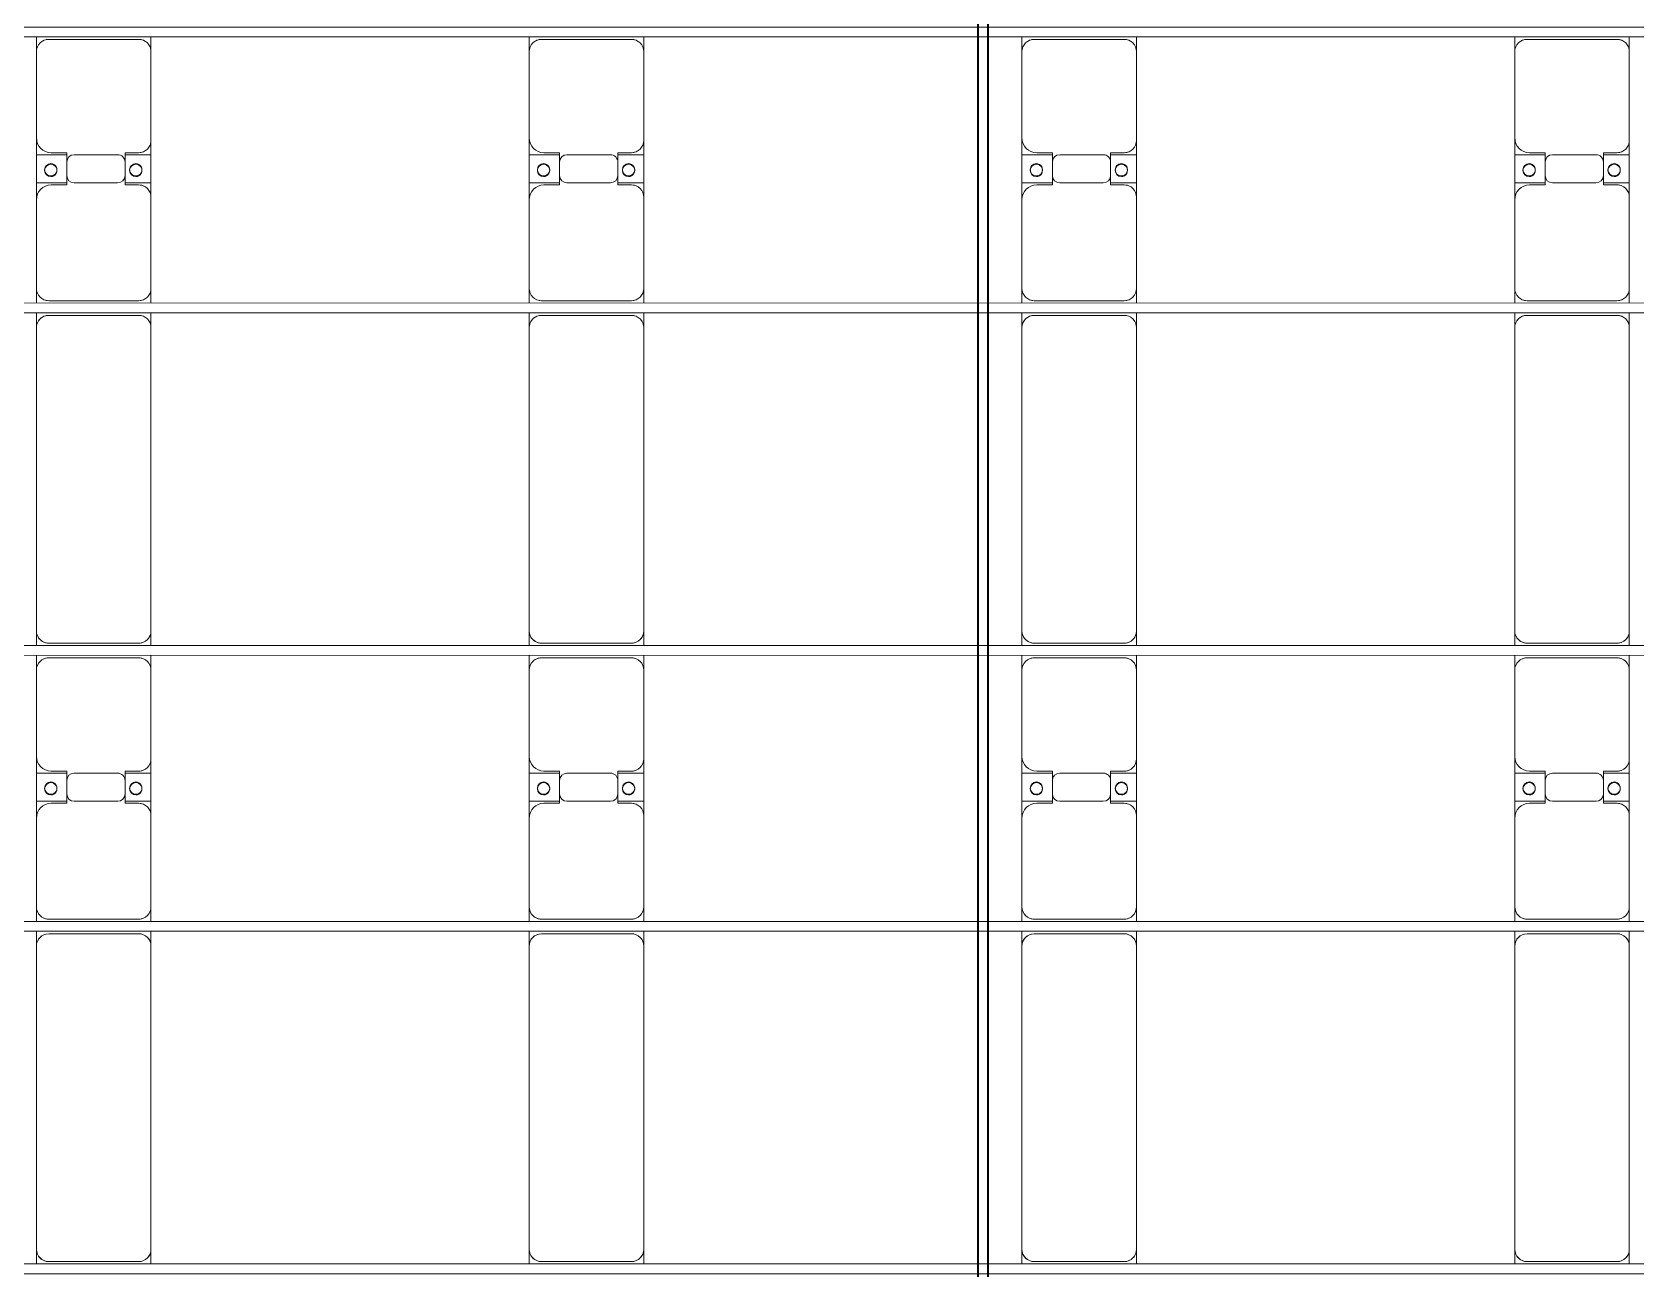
# Model space of a CAD drawing. Header units: millimetres. Extents: x -201615 to 10595, y 61217 to 115919.
# Drawn here: x -120134 to -113625, y 97802 to 102822 of the extents above; entities that cross this region are included whole.
import ezdxf

# ---------------------------------------------------------------- set-up
doc = ezdxf.new("R2010")
doc.units = ezdxf.units.MM
doc.layers.add('A-GENM', color=13, linetype='Continuous', lineweight=9)
doc.layers.add('S-BEAM', color=12, linetype='Continuous', lineweight=9)

# ---------------------------------------------------------------- blocks, each defined once
blk = doc.blocks.new('Dai phao do pin - DẢI PHAO ĐỠ PIN-V13-BỐ TRÍ KHUNG KẾT CẤU BÈ PIN 03')
at = {"layer": 'A-GENM', "color": 7}
for p, q in [((24420.3, 241.6), (24479.7, 241.6)), ((25710.3, 241.6), (24479.7, 241.6)), ((25710.3, 241.6), (25770.3, 241.6)), ((25810.3, 241.6), (25869.7, 241.6)), ((26229.7, 241.6), (25869.7, 241.6)), ((26229.7, 241.6), (26412.2, 241.6)), ((26297.8, 241.6), (26480.3, 241.6)), ((26297.8, 118.2), (26297.8, 241.6)), ((26412.2, 241.6), (26412.2, 118.2)), ((26830.3, 241.6), (26480.3, 241.6)), ((26830.3, 241.6), (26890.3, 241.6)), ((26930.3, 241.6), (26989.7, 241.6)), ((28220.3, 241.6), (26989.7, 241.6)), ((28220.3, 241.6), (28280.3, 241.6)), ((28320.3, 241.6), (28379.7, 241.6)), ((28739.7, 241.6), (28379.7, 241.6)), ((28739.7, 241.6), (28922.2, 241.6)), ((28807.8, 241.6), (28990.3, 241.6)), ((28807.8, 118.2), (28807.8, 241.6)), ((28922.2, 241.6), (28922.2, 118.2)), ((29340.3, 241.6), (28990.3, 241.6)), ((29340.3, 241.6), (29400.3, 241.6)), ((24429.7, 191.6), (24429.7, -173.4)), ((25760.3, -173.4), (25760.3, 191.6)), ((25819.7, 191.6), (25819.7, -173.4)), ((26289.7, 118.2), (26289.7, 181.6)), ((26420.3, 181.6), (26420.3, 118.2)), ((26880.3, -173.4), (26880.3, 191.6)), ((26939.7, 191.6), (26939.7, -173.4)), ((28270.3, -173.4), (28270.3, 191.6)), ((28329.7, 191.6), (28329.7, -173.4)), ((28799.7, 118.2), (28799.7, 181.6)), ((28930.3, 181.6), (28930.3, 118.2)), ((29390.3, -173.4), (29390.3, 191.6)), ((26382.2, 118.2), (26289.7, 118.2)), ((26297.8, 88.2), (26297.8, -88.2)), ((26420.3, 118.2), (26327.8, 118.2)), ((26412.2, -88.2), (26412.2, 88.2)), ((28892.2, 118.2), (28799.7, 118.2)), ((28807.8, 88.2), (28807.8, -88.2)), ((28930.3, 118.2), (28837.8, 118.2)), ((28922.2, -88.2), (28922.2, 88.2)), ((26289.7, -173.4), (26289.7, -118.2)), ((26289.7, -118.2), (26382.2, -118.2)), ((26297.8, -223.4), (26297.8, -118.2)), ((26327.8, -118.2), (26420.3, -118.2)), ((26412.2, -118.2), (26412.2, -223.4)), ((26420.3, -118.2), (26420.3, -173.4)), ((28799.7, -173.4), (28799.7, -118.2)), ((28799.7, -118.2), (28892.2, -118.2)), ((28807.8, -223.4), (28807.8, -118.2)), ((28837.8, -118.2), (28930.3, -118.2)), ((28922.2, -118.2), (28922.2, -223.4)), ((28930.3, -118.2), (28930.3, -173.4)), ((24479.7, -223.4), (24420.3, -223.4)), ((24479.7, -223.4), (25710.3, -223.4)), ((25770.3, -223.4), (25710.3, -223.4)), ((25869.7, -223.4), (25810.3, -223.4)), ((25869.7, -223.4), (26239.7, -223.4)), ((26412.2, -223.4), (26239.7, -223.4)), ((26470.3, -223.4), (26297.8, -223.4)), ((26470.3, -223.4), (26830.3, -223.4)), ((26890.3, -223.4), (26830.3, -223.4)), ((26989.7, -223.4), (26930.3, -223.4)), ((26989.7, -223.4), (28220.3, -223.4)), ((28280.3, -223.4), (28220.3, -223.4)), ((28379.7, -223.4), (28320.3, -223.4)), ((28379.7, -223.4), (28749.7, -223.4)), ((28922.2, -223.4), (28749.7, -223.4)), ((28980.3, -223.4), (28807.8, -223.4)), ((28980.3, -223.4), (29340.3, -223.4)), ((29400.3, -223.4), (29340.3, -223.4))]:
    blk.add_line(p, q, dxfattribs=at)
for centre, radius, start, end in [((24479.7, 191.6), 50, 90, 180), ((24479.7, 191.6), 50, 120, 180), ((25710.3, 191.6), 50, 0, 90), ((25710.3, 191.6), 50, 15, 75), ((25869.7, 191.6), 50, 90, 180), ((25869.7, 191.6), 50, 150, 180), ((26229.7, 181.6), 60, 360, 90), ((26348.6, 183.2), 25, 0, 180), ((26351.4, 183.2), 25, 360, 180), ((26480.3, 181.6), 60, 90, 180), ((26830.3, 191.6), 50, 360, 90), ((26830.3, 191.6), 50, 360, 30), ((26989.7, 191.6), 50, 90, 180), ((26989.7, 191.6), 50, 120, 180), ((28220.3, 191.6), 50, 360, 90), ((28220.3, 191.6), 50, 15, 75), ((28379.7, 191.6), 50, 90, 180), ((28379.7, 191.6), 50, 150, 180), ((28739.7, 181.6), 60, 360, 90), ((28858.6, 183.2), 25, 0, 180), ((28861.4, 183.2), 25, 360, 180), ((28990.3, 181.6), 60, 90, 180), ((29340.3, 191.6), 50, 0, 90), ((29340.3, 191.6), 50, 0, 30), ((26348.6, 183.2), 25, 180, 0), ((26351.4, 183.2), 25, 180, 360), ((28858.6, 183.2), 25, 180, 0), ((28861.4, 183.2), 25, 180, 0), ((26327.8, 88.2), 30, 90, 180), ((26382.2, 88.2), 30, 360, 90), ((28837.8, 88.2), 30, 90, 180), ((28892.2, 88.2), 30, 360, 90), ((26327.8, -88.2), 30, 180, 270), ((26382.2, -88.2), 30, 270, 0), ((28837.8, -88.2), 30, 180, 270), ((28892.2, -88.2), 30, 270, 0), ((24479.7, -173.4), 50, 180, 270), ((24479.7, -173.4), 50, 180, 210), ((25710.3, -173.4), 50, 270, 0), ((25710.3, -173.4), 50, 330, 360), ((25869.7, -173.4), 50, 180, 270), ((25869.7, -173.4), 50, 180, 210), ((26239.7, -173.4), 50, 270, 0), ((26239.7, -173.4), 50, 330.6592, 0), ((26348.6, -161.8), 25, 0, 180), ((26348.6, -161.8), 25, 180, 0), ((26351.4, -161.8), 25, 0, 180), ((26351.4, -161.8), 25, 180, 0), ((26470.3, -173.4), 50, 180, 270), ((26470.3, -173.4), 50, 180, 209.34317), ((26830.3, -173.4), 50, 270, 0), ((26830.3, -173.4), 50, 330, 360), ((26989.7, -173.4), 50, 180, 270), ((26989.7, -173.4), 50, 180, 210), ((28220.3, -173.4), 50, 270, 0), ((28220.3, -173.4), 50, 330, 360), ((28379.7, -173.4), 50, 180, 270), ((28379.7, -173.4), 50, 180, 210), ((28749.7, -173.4), 50, 270, 360), ((28749.7, -173.4), 50, 330.61786, 360), ((28858.6, -161.8), 25, 360, 180), ((28858.6, -161.8), 25, 180, 0), ((28861.4, -161.8), 25, 0, 180), ((28861.4, -161.8), 25, 180, 0), ((28980.3, -173.4), 50, 180, 270), ((28980.3, -173.4), 50, 180, 209.38451), ((29340.3, -173.4), 50, 270, 0), ((29340.3, -173.4), 50, 330, 360), ((24479.7, -173.4), 50, 225, 255), ((25710.3, -173.4), 50, 285, 315), ((26989.7, -173.4), 50, 225, 255), ((28220.3, -173.4), 50, 285, 315)]:
    blk.add_arc(centre, radius, start, end, dxfattribs=at)
blk = doc.blocks.new('Dai phao do pin - DẢI PHAO ĐỠ PIN-V14-BỐ TRÍ KHUNG KẾT CẤU BÈ PIN 03')
at = {"layer": 'A-GENM', "color": 7}
for p, q in [((24420.3, 241.6), (24479.7, 241.6)), ((25710.3, 241.6), (24479.7, 241.6)), ((25710.3, 241.6), (25770.3, 241.6)), ((25810.3, 241.6), (25869.7, 241.6)), ((26229.7, 241.6), (25869.7, 241.6)), ((26229.7, 241.6), (26412.2, 241.6)), ((26297.8, 241.6), (26480.3, 241.6)), ((26297.8, 118.2), (26297.8, 241.6)), ((26412.2, 241.6), (26412.2, 118.2)), ((26830.3, 241.6), (26480.3, 241.6)), ((26830.3, 241.6), (26890.3, 241.6)), ((26930.3, 241.6), (26989.7, 241.6)), ((28220.3, 241.6), (26989.7, 241.6)), ((28220.3, 241.6), (28280.3, 241.6)), ((28320.3, 241.6), (28379.7, 241.6)), ((28739.7, 241.6), (28379.7, 241.6)), ((28739.7, 241.6), (28922.2, 241.6)), ((28807.8, 241.6), (28990.3, 241.6)), ((28807.8, 118.2), (28807.8, 241.6)), ((28922.2, 241.6), (28922.2, 118.2)), ((29340.3, 241.6), (28990.3, 241.6)), ((29340.3, 241.6), (29400.3, 241.6)), ((24429.7, 191.6), (24429.7, -173.4)), ((25760.3, -173.4), (25760.3, 191.6)), ((25819.7, 191.6), (25819.7, -173.4)), ((26289.7, 118.2), (26289.7, 181.6)), ((26420.3, 181.6), (26420.3, 118.2)), ((26880.3, -173.4), (26880.3, 191.6)), ((26939.7, 191.6), (26939.7, -173.4)), ((28270.3, -173.4), (28270.3, 191.6)), ((28329.7, 191.6), (28329.7, -173.4)), ((28799.7, 118.2), (28799.7, 181.6)), ((28930.3, 181.6), (28930.3, 118.2)), ((29390.3, -173.4), (29390.3, 191.6)), ((26382.2, 118.2), (26289.7, 118.2)), ((26297.8, 88.2), (26297.8, -88.2)), ((26420.3, 118.2), (26327.8, 118.2)), ((26412.2, -88.2), (26412.2, 88.2)), ((28892.2, 118.2), (28799.7, 118.2)), ((28807.8, 88.2), (28807.8, -88.2)), ((28930.3, 118.2), (28837.8, 118.2)), ((28922.2, -88.2), (28922.2, 88.2)), ((26289.7, -173.4), (26289.7, -118.2)), ((26289.7, -118.2), (26382.2, -118.2)), ((26297.8, -223.4), (26297.8, -118.2)), ((26327.8, -118.2), (26420.3, -118.2)), ((26412.2, -118.2), (26412.2, -223.4)), ((26420.3, -118.2), (26420.3, -173.4)), ((28799.7, -173.4), (28799.7, -118.2)), ((28799.7, -118.2), (28892.2, -118.2)), ((28807.8, -223.4), (28807.8, -118.2)), ((28837.8, -118.2), (28930.3, -118.2)), ((28922.2, -118.2), (28922.2, -223.4)), ((28930.3, -118.2), (28930.3, -173.4)), ((24479.7, -223.4), (24420.3, -223.4)), ((24479.7, -223.4), (25710.3, -223.4)), ((25770.3, -223.4), (25710.3, -223.4)), ((25869.7, -223.4), (25810.3, -223.4)), ((25869.7, -223.4), (26239.7, -223.4)), ((26412.2, -223.4), (26239.7, -223.4)), ((26470.3, -223.4), (26297.8, -223.4)), ((26470.3, -223.4), (26830.3, -223.4)), ((26890.3, -223.4), (26830.3, -223.4)), ((26989.7, -223.4), (26930.3, -223.4)), ((26989.7, -223.4), (28220.3, -223.4)), ((28280.3, -223.4), (28220.3, -223.4)), ((28379.7, -223.4), (28320.3, -223.4)), ((28379.7, -223.4), (28749.7, -223.4)), ((28922.2, -223.4), (28749.7, -223.4)), ((28980.3, -223.4), (28807.8, -223.4)), ((28980.3, -223.4), (29340.3, -223.4)), ((29400.3, -223.4), (29340.3, -223.4))]:
    blk.add_line(p, q, dxfattribs=at)
for centre, radius, start, end in [((24479.7, 191.6), 50, 90, 180), ((24479.7, 191.6), 50, 120, 180), ((25710.3, 191.6), 50, 0, 90), ((25710.3, 191.6), 50, 15, 75), ((25869.7, 191.6), 50, 90, 180), ((25869.7, 191.6), 50, 150, 180), ((26229.7, 181.6), 60, 360, 90), ((26348.6, 183.2), 25, 0, 180), ((26351.4, 183.2), 25, 360, 180), ((26480.3, 181.6), 60, 90, 180), ((26830.3, 191.6), 50, 360, 90), ((26830.3, 191.6), 50, 360, 30), ((26989.7, 191.6), 50, 90, 180), ((26989.7, 191.6), 50, 120, 180), ((28220.3, 191.6), 50, 360, 90), ((28220.3, 191.6), 50, 15, 75), ((28379.7, 191.6), 50, 90, 180), ((28379.7, 191.6), 50, 150, 180), ((28739.7, 181.6), 60, 360, 90), ((28858.6, 183.2), 25, 0, 180), ((28861.4, 183.2), 25, 360, 180), ((28990.3, 181.6), 60, 90, 180), ((29340.3, 191.6), 50, 0, 90), ((29340.3, 191.6), 50, 0, 30), ((26348.6, 183.2), 25, 180, 0), ((26351.4, 183.2), 25, 180, 360), ((28858.6, 183.2), 25, 180, 0), ((28861.4, 183.2), 25, 180, 0), ((26327.8, 88.2), 30, 90, 180), ((26382.2, 88.2), 30, 360, 90), ((28837.8, 88.2), 30, 90, 180), ((28892.2, 88.2), 30, 360, 90), ((26327.8, -88.2), 30, 180, 270), ((26382.2, -88.2), 30, 270, 0), ((28837.8, -88.2), 30, 180, 270), ((28892.2, -88.2), 30, 270, 0), ((24479.7, -173.4), 50, 180, 270), ((24479.7, -173.4), 50, 180, 210), ((25710.3, -173.4), 50, 270, 0), ((25710.3, -173.4), 50, 330, 360), ((25869.7, -173.4), 50, 180, 270), ((25869.7, -173.4), 50, 180, 210), ((26239.7, -173.4), 50, 270, 0), ((26239.7, -173.4), 50, 330, 0), ((26348.6, -161.8), 25, 0, 180), ((26348.6, -161.8), 25, 180, 0), ((26351.4, -161.8), 25, 0, 180), ((26351.4, -161.8), 25, 180, 0), ((26470.3, -173.4), 50, 180, 270), ((26470.3, -173.4), 50, 180, 210), ((26830.3, -173.4), 50, 270, 0), ((26830.3, -173.4), 50, 330, 360), ((26989.7, -173.4), 50, 180, 270), ((26989.7, -173.4), 50, 180, 210), ((28220.3, -173.4), 50, 270, 0), ((28220.3, -173.4), 50, 330, 360), ((28379.7, -173.4), 50, 180, 270), ((28379.7, -173.4), 50, 180, 210), ((28749.7, -173.4), 50, 270, 360), ((28749.7, -173.4), 50, 330, 360), ((28858.6, -161.8), 25, 360, 180), ((28858.6, -161.8), 25, 180, 0), ((28861.4, -161.8), 25, 0, 180), ((28861.4, -161.8), 25, 180, 0), ((28980.3, -173.4), 50, 180, 270), ((28980.3, -173.4), 50, 180, 210), ((29340.3, -173.4), 50, 270, 0), ((29340.3, -173.4), 50, 330, 360), ((24479.7, -173.4), 50, 225, 255), ((25710.3, -173.4), 50, 285, 315), ((26989.7, -173.4), 50, 225, 255), ((28220.3, -173.4), 50, 285, 315)]:
    blk.add_arc(centre, radius, start, end, dxfattribs=at)
blk = doc.blocks.new('Dai phao do pin - DẢI PHAO ĐỠ PIN-V15-BỐ TRÍ KHUNG KẾT CẤU BÈ PIN 03')
at = {"layer": 'A-GENM', "color": 7}
for p, q in [((24420.3, 241.6), (24479.7, 241.6)), ((25710.3, 241.6), (24479.7, 241.6)), ((25710.3, 241.6), (25770.3, 241.6)), ((25810.3, 241.6), (25869.7, 241.6)), ((26229.7, 241.6), (25869.7, 241.6)), ((26229.7, 241.6), (26412.2, 241.6)), ((26297.8, 241.6), (26480.3, 241.6)), ((26297.8, 118.2), (26297.8, 241.6)), ((26412.2, 241.6), (26412.2, 118.2)), ((26830.3, 241.6), (26480.3, 241.6)), ((26830.3, 241.6), (26890.3, 241.6)), ((26930.3, 241.6), (26989.7, 241.6)), ((28220.3, 241.6), (26989.7, 241.6)), ((28220.3, 241.6), (28280.3, 241.6)), ((28320.3, 241.6), (28379.7, 241.6)), ((28739.7, 241.6), (28379.7, 241.6)), ((28739.7, 241.6), (28922.2, 241.6)), ((28807.8, 241.6), (28990.3, 241.6)), ((28807.8, 118.2), (28807.8, 241.6)), ((28922.2, 241.6), (28922.2, 118.2)), ((29340.3, 241.6), (28990.3, 241.6)), ((29340.3, 241.6), (29400.3, 241.6)), ((24429.7, 191.6), (24429.7, -173.4)), ((25760.3, -173.4), (25760.3, 191.6)), ((25819.7, 191.6), (25819.7, -173.4)), ((26289.7, 118.2), (26289.7, 181.6)), ((26420.3, 181.6), (26420.3, 118.2)), ((26880.3, -173.4), (26880.3, 191.6)), ((26939.7, 191.6), (26939.7, -173.4)), ((28270.3, -173.4), (28270.3, 191.6)), ((28329.7, 191.6), (28329.7, -173.4)), ((28799.7, 118.2), (28799.7, 181.6)), ((28930.3, 181.6), (28930.3, 118.2)), ((29390.3, -173.4), (29390.3, 191.6)), ((26382.2, 118.2), (26289.7, 118.2)), ((26297.8, 88.2), (26297.8, -88.2)), ((26420.3, 118.2), (26327.8, 118.2)), ((26412.2, -88.2), (26412.2, 88.2)), ((28892.2, 118.2), (28799.7, 118.2)), ((28807.8, 88.2), (28807.8, -88.2)), ((28930.3, 118.2), (28837.8, 118.2)), ((28922.2, -88.2), (28922.2, 88.2)), ((26289.7, -173.4), (26289.7, -118.2)), ((26289.7, -118.2), (26382.2, -118.2)), ((26297.8, -223.4), (26297.8, -118.2)), ((26327.8, -118.2), (26420.3, -118.2)), ((26412.2, -118.2), (26412.2, -223.4)), ((26420.3, -118.2), (26420.3, -173.4)), ((28799.7, -173.4), (28799.7, -118.2)), ((28799.7, -118.2), (28892.2, -118.2)), ((28807.8, -223.4), (28807.8, -118.2)), ((28837.8, -118.2), (28930.3, -118.2)), ((28922.2, -118.2), (28922.2, -223.4)), ((28930.3, -118.2), (28930.3, -173.4)), ((24479.7, -223.4), (24420.3, -223.4)), ((24479.7, -223.4), (25710.3, -223.4)), ((25770.3, -223.4), (25710.3, -223.4)), ((25869.7, -223.4), (25810.3, -223.4)), ((25869.7, -223.4), (26239.7, -223.4)), ((26412.2, -223.4), (26239.7, -223.4)), ((26470.3, -223.4), (26297.8, -223.4)), ((26470.3, -223.4), (26830.3, -223.4)), ((26890.3, -223.4), (26830.3, -223.4)), ((26989.7, -223.4), (26930.3, -223.4)), ((26989.7, -223.4), (28220.3, -223.4)), ((28280.3, -223.4), (28220.3, -223.4)), ((28379.7, -223.4), (28320.3, -223.4)), ((28379.7, -223.4), (28749.7, -223.4)), ((28922.2, -223.4), (28749.7, -223.4)), ((28980.3, -223.4), (28807.8, -223.4)), ((28980.3, -223.4), (29340.3, -223.4)), ((29400.3, -223.4), (29340.3, -223.4))]:
    blk.add_line(p, q, dxfattribs=at)
for centre, radius, start, end in [((24479.7, 191.6), 50, 90, 180), ((24479.7, 191.6), 50, 120, 180), ((25710.3, 191.6), 50, 0, 90), ((25710.3, 191.6), 50, 15, 75), ((25869.7, 191.6), 50, 90, 180), ((25869.7, 191.6), 50, 150, 180), ((26229.7, 181.6), 60, 360, 90), ((26348.6, 183.2), 25, 0, 180), ((26351.4, 183.2), 25, 360, 180), ((26480.3, 181.6), 60, 90, 180), ((26830.3, 191.6), 50, 360, 90), ((26830.3, 191.6), 50, 360, 30), ((26989.7, 191.6), 50, 90, 180), ((26989.7, 191.6), 50, 120, 180), ((28220.3, 191.6), 50, 360, 90), ((28220.3, 191.6), 50, 15, 75), ((28379.7, 191.6), 50, 90, 180), ((28379.7, 191.6), 50, 150, 180), ((28739.7, 181.6), 60, 360, 90), ((28858.6, 183.2), 25, 0, 180), ((28861.4, 183.2), 25, 360, 180), ((28990.3, 181.6), 60, 90, 180), ((29340.3, 191.6), 50, 0, 90), ((29340.3, 191.6), 50, 0, 30), ((26348.6, 183.2), 25, 180, 0), ((26351.4, 183.2), 25, 180, 360), ((28858.6, 183.2), 25, 180, 0), ((28861.4, 183.2), 25, 180, 0), ((26327.8, 88.2), 30, 90, 180), ((26382.2, 88.2), 30, 360, 90), ((28837.8, 88.2), 30, 90, 180), ((28892.2, 88.2), 30, 360, 90), ((26327.8, -88.2), 30, 180, 270), ((26382.2, -88.2), 30, 270, 0), ((28837.8, -88.2), 30, 180, 270), ((28892.2, -88.2), 30, 270, 0), ((24479.7, -173.4), 50, 180, 270), ((24479.7, -173.4), 50, 180, 210), ((25710.3, -173.4), 50, 270, 0), ((25710.3, -173.4), 50, 330, 360), ((25869.7, -173.4), 50, 180, 270), ((25869.7, -173.4), 50, 180, 210), ((26239.7, -173.4), 50, 270, 0), ((26239.7, -173.4), 50, 330, 0), ((26348.6, -161.8), 25, 0, 180), ((26348.6, -161.8), 25, 180, 0), ((26351.4, -161.8), 25, 0, 180), ((26351.4, -161.8), 25, 180, 0), ((26470.3, -173.4), 50, 180, 270), ((26470.3, -173.4), 50, 180, 210), ((26830.3, -173.4), 50, 270, 0), ((26830.3, -173.4), 50, 330, 360), ((26989.7, -173.4), 50, 180, 270), ((26989.7, -173.4), 50, 180, 210), ((28220.3, -173.4), 50, 270, 0), ((28220.3, -173.4), 50, 330, 360), ((28379.7, -173.4), 50, 180, 270), ((28379.7, -173.4), 50, 180, 210), ((28749.7, -173.4), 50, 270, 360), ((28749.7, -173.4), 50, 330, 360), ((28858.6, -161.8), 25, 360, 180), ((28858.6, -161.8), 25, 180, 0), ((28861.4, -161.8), 25, 0, 180), ((28861.4, -161.8), 25, 180, 0), ((28980.3, -173.4), 50, 180, 270), ((28980.3, -173.4), 50, 180, 210), ((29340.3, -173.4), 50, 270, 0), ((29340.3, -173.4), 50, 330, 360), ((24479.7, -173.4), 50, 225, 255), ((25710.3, -173.4), 50, 285, 315), ((26989.7, -173.4), 50, 225, 255), ((28220.3, -173.4), 50, 285, 315)]:
    blk.add_arc(centre, radius, start, end, dxfattribs=at)
blk = doc.blocks.new('Dai phao do pin - DẢI PHAO ĐỠ PIN-V16-BỐ TRÍ KHUNG KẾT CẤU BÈ PIN 03')
at = {"layer": 'A-GENM', "color": 7}
for p, q in [((24420.3, 241.6), (24479.7, 241.6)), ((25710.3, 241.6), (24479.7, 241.6)), ((25710.3, 241.6), (25770.3, 241.6)), ((25810.3, 241.6), (25869.7, 241.6)), ((26229.7, 241.6), (25869.7, 241.6)), ((26229.7, 241.6), (26412.2, 241.6)), ((26297.8, 241.6), (26480.3, 241.6)), ((26297.8, 118.2), (26297.8, 241.6)), ((26412.2, 241.6), (26412.2, 118.2)), ((26830.3, 241.6), (26480.3, 241.6)), ((26830.3, 241.6), (26890.3, 241.6)), ((26930.3, 241.6), (26989.7, 241.6)), ((28220.3, 241.6), (26989.7, 241.6)), ((28220.3, 241.6), (28280.3, 241.6)), ((28320.3, 241.6), (28379.7, 241.6)), ((28739.7, 241.6), (28379.7, 241.6)), ((28739.7, 241.6), (28922.2, 241.6)), ((28807.8, 241.6), (28990.3, 241.6)), ((28807.8, 118.2), (28807.8, 241.6)), ((28922.2, 241.6), (28922.2, 118.2)), ((29340.3, 241.6), (28990.3, 241.6)), ((29340.3, 241.6), (29400.3, 241.6)), ((24429.7, 191.6), (24429.7, -173.4)), ((25760.3, -173.4), (25760.3, 191.6)), ((25819.7, 191.6), (25819.7, -173.4)), ((26289.7, 118.2), (26289.7, 181.6)), ((26420.3, 181.6), (26420.3, 118.2)), ((26880.3, -173.4), (26880.3, 191.6)), ((26939.7, 191.6), (26939.7, -173.4)), ((28270.3, -173.4), (28270.3, 191.6)), ((28329.7, 191.6), (28329.7, -173.4)), ((28799.7, 118.2), (28799.7, 181.6)), ((28930.3, 181.6), (28930.3, 118.2)), ((29390.3, -173.4), (29390.3, 191.6)), ((26382.2, 118.2), (26289.7, 118.2)), ((26297.8, 88.2), (26297.8, -88.2)), ((26420.3, 118.2), (26327.8, 118.2)), ((26412.2, -88.2), (26412.2, 88.2)), ((28892.2, 118.2), (28799.7, 118.2)), ((28807.8, 88.2), (28807.8, -88.2)), ((28930.3, 118.2), (28837.8, 118.2)), ((28922.2, -88.2), (28922.2, 88.2)), ((26289.7, -173.4), (26289.7, -118.2)), ((26289.7, -118.2), (26382.2, -118.2)), ((26297.8, -223.4), (26297.8, -118.2)), ((26327.8, -118.2), (26420.3, -118.2)), ((26412.2, -118.2), (26412.2, -223.4)), ((26420.3, -118.2), (26420.3, -173.4)), ((28799.7, -173.4), (28799.7, -118.2)), ((28799.7, -118.2), (28892.2, -118.2)), ((28807.8, -223.4), (28807.8, -118.2)), ((28837.8, -118.2), (28930.3, -118.2)), ((28922.2, -118.2), (28922.2, -223.4)), ((28930.3, -118.2), (28930.3, -173.4)), ((24479.7, -223.4), (24420.3, -223.4)), ((24479.7, -223.4), (25710.3, -223.4)), ((25770.3, -223.4), (25710.3, -223.4)), ((25869.7, -223.4), (25810.3, -223.4)), ((25869.7, -223.4), (26239.7, -223.4)), ((26412.2, -223.4), (26239.7, -223.4)), ((26470.3, -223.4), (26297.8, -223.4)), ((26470.3, -223.4), (26830.3, -223.4)), ((26890.3, -223.4), (26830.3, -223.4)), ((26989.7, -223.4), (26930.3, -223.4)), ((26989.7, -223.4), (28220.3, -223.4)), ((28280.3, -223.4), (28220.3, -223.4)), ((28379.7, -223.4), (28320.3, -223.4)), ((28379.7, -223.4), (28749.7, -223.4)), ((28922.2, -223.4), (28749.7, -223.4)), ((28980.3, -223.4), (28807.8, -223.4)), ((28980.3, -223.4), (29340.3, -223.4)), ((29400.3, -223.4), (29340.3, -223.4))]:
    blk.add_line(p, q, dxfattribs=at)
for centre, radius, start, end in [((24479.7, 191.6), 50, 90, 180), ((24479.7, 191.6), 50, 150, 180), ((24479.7, 191.6), 50, 120, 148.38972), ((25710.3, 191.6), 50, 0, 90), ((25710.3, 191.6), 50, 15, 75), ((25869.7, 191.6), 50, 90, 180), ((25869.7, 191.6), 50, 150, 180), ((26229.7, 181.6), 60, 360, 90), ((26348.6, 183.2), 25, 0, 180), ((26351.4, 183.2), 25, 360, 180), ((26480.3, 181.6), 60, 90, 180), ((26830.3, 191.6), 50, 360, 90), ((26830.3, 191.6), 50, 360, 30), ((26989.7, 191.6), 50, 90, 180), ((26989.7, 191.6), 50, 120, 180), ((28220.3, 191.6), 50, 360, 90), ((28220.3, 191.6), 50, 15, 75), ((28379.7, 191.6), 50, 90, 180), ((28379.7, 191.6), 50, 150, 180), ((28739.7, 181.6), 60, 360, 90), ((28858.6, 183.2), 25, 0, 180), ((28861.4, 183.2), 25, 360, 180), ((28990.3, 181.6), 60, 90, 180), ((29340.3, 191.6), 50, 0, 90), ((29340.3, 191.6), 50, 0, 30), ((26348.6, 183.2), 25, 180, 0), ((26351.4, 183.2), 25, 180, 360), ((28858.6, 183.2), 25, 180, 0), ((28861.4, 183.2), 25, 180, 0), ((26327.8, 88.2), 30, 90, 180), ((26382.2, 88.2), 30, 360, 90), ((28837.8, 88.2), 30, 90, 180), ((28892.2, 88.2), 30, 360, 90), ((26327.8, -88.2), 30, 180, 270), ((26382.2, -88.2), 30, 270, 0), ((28837.8, -88.2), 30, 180, 270), ((28892.2, -88.2), 30, 270, 0), ((24479.7, -173.4), 50, 180, 270), ((24479.7, -173.4), 50, 180, 206.9534), ((25710.3, -173.4), 50, 270, 0), ((25710.3, -173.4), 50, 333.02487, 360), ((25869.7, -173.4), 50, 180, 270), ((25869.7, -173.4), 50, 180, 206.9763), ((26239.7, -173.4), 50, 270, 0), ((26239.7, -173.4), 50, 333.01615, 0), ((26348.6, -161.8), 25, 0, 180), ((26348.6, -161.8), 25, 180, 0), ((26351.4, -161.8), 25, 0, 180), ((26351.4, -161.8), 25, 180, 0), ((26470.3, -173.4), 50, 180, 270), ((26470.3, -173.4), 50, 180, 206.98619), ((26830.3, -173.4), 50, 270, 0), ((26830.3, -173.4), 50, 333.00642, 360), ((26989.7, -173.4), 50, 180, 270), ((26989.7, -173.4), 50, 180, 206.99474), ((28220.3, -173.4), 50, 270, 0), ((28220.3, -173.4), 50, 332.98353, 360), ((28379.7, -173.4), 50, 180, 270), ((28379.7, -173.4), 50, 180, 207.01763), ((28749.7, -173.4), 50, 270, 360), ((28749.7, -173.4), 50, 332.97481, 360), ((28858.6, -161.8), 25, 360, 180), ((28858.6, -161.8), 25, 180, 0), ((28861.4, -161.8), 25, 0, 180), ((28861.4, -161.8), 25, 180, 0), ((28980.3, -173.4), 50, 180, 270), ((28980.3, -173.4), 50, 180, 207.02753), ((29340.3, -173.4), 50, 270, 0), ((29340.3, -173.4), 50, 332.96509, 360), ((24479.7, -173.4), 50, 225, 255), ((25710.3, -173.4), 50, 285, 315), ((26989.7, -173.4), 50, 225, 255), ((28220.3, -173.4), 50, 285, 315)]:
    blk.add_arc(centre, radius, start, end, dxfattribs=at)
blk = doc.blocks.new('Dầm C52 - Dầm C52-37700-BỐ TRÍ KHUNG KẾT CẤU BÈ PIN 03')
at = {"layer": 'S-BEAM', "color": 1, "lineweight": 18}
for p, q in [((-50562.7, 20), (50562.7, 20)), ((50562.7, -20), (-50562.7, -20))]:
    blk.add_line(p, q, dxfattribs=at)
blk = doc.blocks.new('Dầm C52 - Hộp 40x60-33945-BỐ TRÍ KHUNG KẾT CẤU BÈ PIN 03')
at = {"layer": 'S-BEAM', "color": 3, "lineweight": 35}
for p, q in [((-19602.5, 20), (19602.5, 20)), ((19602.5, -20), (-19602.5, -20))]:
    blk.add_line(p, q, dxfattribs=at)
blk = doc.blocks.new('HOBANMONG_BEPIN 3_rvt-1-BỐ TRÍ KHUNG KẾT CẤU BÈ PIN 03')
at = {"layer": 'A-GENM', "lineweight": 9, "rotation": 90.00075860989254}
for name, p in [('Dai phao do pin - DẢI PHAO ĐỠ PIN-V13-BỐ TRÍ KHUNG KẾT CẤU BÈ PIN 03', (-119874.4, 73402)), ('Dai phao do pin - DẢI PHAO ĐỠ PIN-V14-BỐ TRÍ KHUNG KẾT CẤU BÈ PIN 03', (-117874.4, 73402)), ('Dai phao do pin - DẢI PHAO ĐỠ PIN-V15-BỐ TRÍ KHUNG KẾT CẤU BÈ PIN 03', (-115874.4, 73402)), ('Dai phao do pin - DẢI PHAO ĐỠ PIN-V16-BỐ TRÍ KHUNG KẾT CẤU BÈ PIN 03', (-113874.4, 73402))]:
    blk.add_blockref(name, p, dxfattribs=at)
at = {"layer": 'S-BEAM', "lineweight": 9}
for name, p, rotation in [('Dầm C52 - Hộp 40x60-33945-BỐ TRÍ KHUNG KẾT CẤU BÈ PIN 03', (-116274.6, 89150.2), 90.00075860989091), ('Dầm C52 - Dầm C52-37700-BỐ TRÍ KHUNG KẾT CẤU BÈ PIN 03', (-143909.2, 102822), 180.0007586094741), ('Dầm C52 - Dầm C52-37700-BỐ TRÍ KHUNG KẾT CẤU BÈ PIN 03', (-143909.1, 101702), 180.0007586094741), ('Dầm C52 - Dầm C52-37700-BỐ TRÍ KHUNG KẾT CẤU BÈ PIN 03', (-143909.1, 100312), 180.0007586094741), ('Dầm C52 - Dầm C52-37700-BỐ TRÍ KHUNG KẾT CẤU BÈ PIN 03', (-143909.1, 99192), 180.0007586094741), ('Dầm C52 - Dầm C52-37700-BỐ TRÍ KHUNG KẾT CẤU BÈ PIN 03', (-143909.1, 97802), 180.0007586094741)]:
    blk.add_blockref(name, p, dxfattribs=dict(at, rotation=rotation))

msp = doc.modelspace()

# ---------------------------------------------------------------- block references
at = {"lineweight": 5}
msp.add_blockref('HOBANMONG_BEPIN 3_rvt-1-BỐ TRÍ KHUNG KẾT CẤU BÈ PIN 03', (0, 0), dxfattribs=at)

doc.saveas('drawing.dxf')
